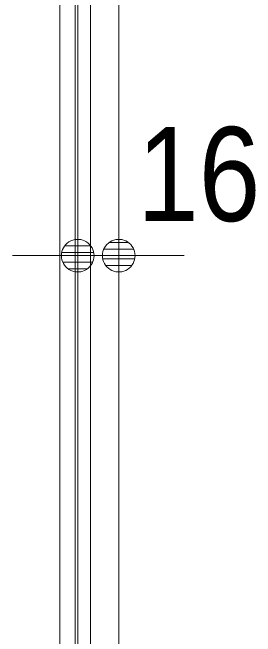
# Model space of a CAD drawing. Units: millimetres, scale not verified. Extents: x -6062 to 6062, y -3045 to 3045.
# Drawn here: x -4740.9 to -4646.2, y -178.4 to 64.8 of the extents above; entities that cross this region are included whole.
import ezdxf
from ezdxf.enums import TextEntityAlignment as Align

# ---------------------------------------------------------------- set-up
doc = ezdxf.new("R2010")
doc.units = ezdxf.units.MM
doc.header["$LTSCALE"] = 20
for name, color, linetype, lineweight in [('0-0_2寸法-2', 7, 'Continuous', 9), ('0-1_0', 7, 'Continuous', 9), ('0-4_3一般', 7, 'Continuous', 9)]:
    doc.layers.add(name, color=color, linetype=linetype, lineweight=lineweight)
doc.styles.add('ＭＳ Ｐゴシック', font='')
doc.styles.get('ＭＳ Ｐゴシック').set_extended_font_data('MS PGothic')

# ---------------------------------------------------------------- blocks, each defined once
blk = doc.blocks.new('_Dot')
at = {"layer": '0-1_0'}
for p, q in [((7.99, 6), (-7.99, 6)), ((-10, 0), (-20, 0)), ((9.78, 2), (-9.78, 2)), ((9.16, -3.98), (-9.16, -3.98)), ((6, -7.98), (-6, -7.98))]:
    blk.add_line(p, q, dxfattribs=at)
for points in [[(10, 0), (9.92, 1.25), (9.69, 2.49), (9.3, 3.68), (8.76, 4.82), (8.09, 5.88), (7.29, 6.85), (6.37, 7.71), (5.36, 8.44), (4.26, 9.05), (3.09, 9.51), (1.87, 9.82), (0.63, 9.98), (-0.63, 9.98), (-1.87, 9.82), (-3.09, 9.51), (-4.26, 9.05), (-5.36, 8.44), (-6.37, 7.71), (-7.29, 6.85), (-8.09, 5.88), (-8.76, 4.82), (-9.3, 3.68), (-9.69, 2.49), (-9.92, 1.25), (-10, 0), (0, 0)], [(-10, 0), (-9.92, -1.25), (-9.69, -2.49), (-9.3, -3.68), (-8.76, -4.82), (-8.09, -5.88), (-7.29, -6.85), (-6.37, -7.71), (-5.36, -8.44), (-4.26, -9.05), (-3.09, -9.51), (-1.87, -9.82), (-0.63, -9.98), (0.63, -9.98), (1.87, -9.82), (3.09, -9.51), (4.26, -9.05), (5.36, -8.44), (6.37, -7.71), (7.29, -6.85), (8.09, -5.88), (8.76, -4.82), (9.3, -3.68), (9.69, -2.49), (9.92, -1.25), (10, 0), (0, 0)]]:
    blk.add_lwpolyline(points, close=True, dxfattribs=at)
blk = doc.blocks.new('グループ-4')
at = {"layer": '0-4_3一般'}
blk.add_line((-58560, 7000), (-58560, -40000), dxfattribs=at)
blk = doc.blocks.new('グループ-5')
at = {"layer": '0-4_3一般'}
for p, q in [((-58560, -40000), (-58560, 7000)), ((-58560, -39740), (-58560, 6100)), ((-58240, -39740), (-58240, 6100))]:
    blk.add_line(p, q, dxfattribs=at)
blk.add_blockref('グループ-4', (0, 0), dxfattribs=at)
blk = doc.blocks.new('グループ-24')
at = {"layer": '0-4_3一般'}
for p, q in [((-58700, 7000), (-58700, -40000)), ((-58580, 7000), (-58580, -40000)), ((-58460, -40000), (-58460, 7000))]:
    blk.add_line(p, q, dxfattribs=at)

msp = doc.modelspace()

# ---------------------------------------------------------------- linework, layer by layer
at = {"layer": '0-0_2寸法-2'}
for p, q in [((-4715.5, -11), (-4715.5, -10)), ((-4699.5, -10), (-4699.3, -10)), ((-4728.21, -30), (-4740.92, -30)), ((-4699.5, -30), (-4715.5, -30)), ((-4686.79, -30), (-4674.08, -30))]:
    msp.add_line(p, q, dxfattribs=at)

# ---------------------------------------------------------------- block references
at = {"layer": '0-0_2寸法-2', "xscale": 0.6356201, "yscale": 0.6356201}
msp.add_blockref('_Dot', (-4715.5, -30), dxfattribs=at)
at = {"layer": '0-0_2寸法-2', "xscale": 0.6356201, "yscale": 0.6356201, "rotation": 180}
msp.add_blockref('_Dot', (-4699.5, -30), dxfattribs=at)
at = {"layer": '0-4_3一般', "xscale": 0.05, "yscale": 0.05}
for name in ['グループ-5', 'グループ-24']:
    msp.add_blockref(name, (-1787.5, 0), dxfattribs=at)

# ---------------------------------------------------------------- texts
at = {"layer": '0-0_2寸法-2', "style": 'ＭＳ Ｐゴシック', "width": 0.9}
msp.add_text('16', height=36.66, dxfattribs=at).set_placement((-4692.33, -27.52), align=Align.BOTTOM_LEFT)

doc.saveas('drawing.dxf')
